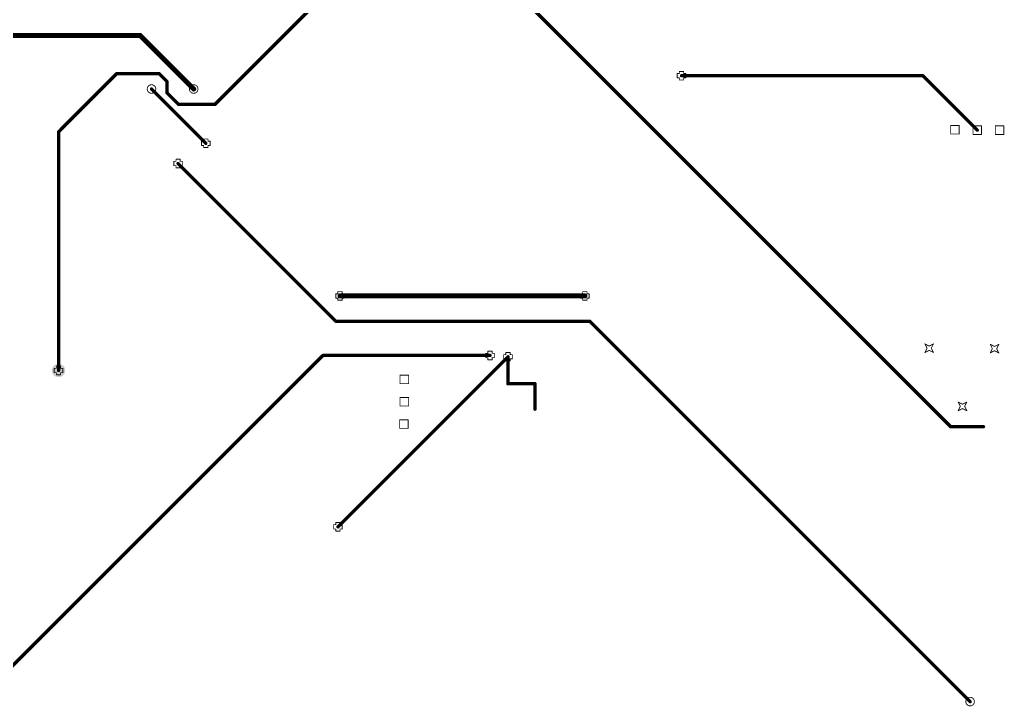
# Paper-space layout 'Лист1' of a CAD drawing. Header units: millimetres. Extents: x 20 to 579, y 6 to 381.
# Drawn here: x 476.6 to 535, y 258.2 to 298.9 of the extents above; entities that cross this region are included whole.
import ezdxf

# ---------------------------------------------------------------- set-up
doc = ezdxf.new("R2010")
doc.units = ezdxf.units.MM
doc.layers.add('BottomLayer', color=5, linetype='Continuous')
doc.layers.add('DrillDrawing', color=1, linetype='Continuous')

psp = doc.layouts.new('Лист1')

# ---------------------------------------------------------------- hatches: boundary and pattern name
at = {"layer": 'BottomLayer'}
h = psp.add_hatch(color=256, dxfattribs=at)
edge = h.paths.add_edge_path()
edge.add_arc((478.889, 278.073), 0.4, 0, 360, ccw=False)

# ---------------------------------------------------------------- linework, layer by layer
for points, const_width in [([(531.781, 274.736), (504.619, 301.898)], 0.2), ([(494.942, 300.628), (488.16, 293.846)], 0.2), ([(483.726, 297.935), (470.685, 297.935)], 0.3), ([(486.901, 294.76), (483.726, 297.935)], 0.3), ([(482.343, 295.675), (478.889, 292.22)], 0.2), ([(484.845, 295.675), (482.343, 295.675)], 0.2), ([(485.315, 295.205), (484.845, 295.675)], 0.2), ([(530.125, 295.548), (515.821, 295.548)], 0.2), ([(533.351, 292.322), (530.125, 295.548)], 0.2), ([(487.62, 291.541), (484.401, 294.76)], 0.2), ([(485.315, 294.532), (485.315, 295.205)], 0.2), ([(486.001, 293.846), (485.315, 294.532)], 0.2), ([(488.16, 293.846), (486.001, 293.846)], 0.2), ([(478.889, 278.073), (478.889, 292.22)], 0.2), ([(495.323, 280.994), (485.976, 290.341)], 0.2), ([(510.089, 282.492), (495.577, 282.492)], 0.3), ([(510.375, 280.994), (495.323, 280.994)], 0.2), ([(532.926, 258.442), (510.375, 280.994)], 0.2), ([(494.561, 278.962), (474.622, 259.023)], 0.2), ([(504.468, 278.962), (494.561, 278.962)], 0.2), ([(505.534, 278.885), (495.45, 268.802)], 0.2), ([(505.534, 277.285), (505.534, 278.885)], 0.2), ([(507.134, 277.285), (505.534, 277.285)], 0.2), ([(507.134, 275.778), (507.134, 277.285)], 0.2), ([(533.723, 274.736), (531.781, 274.736)], 0.2)]:
    psp.add_lwpolyline(points, dxfattribs=dict(at, const_width=const_width))
for points, const_width in [([(483.801, 297.935, -1), (483.651, 297.935, -1)], 0.15), ([(483.801, 297.935, -1), (483.651, 297.935, -1)], 0.15), ([(482.393, 295.675, -1), (482.293, 295.675, -1)], 0.1), ([(482.393, 295.675, -1), (482.293, 295.675, -1)], 0.1), ([(484.895, 295.675, -1), (484.795, 295.675, -1)], 0.1), ([(484.895, 295.675, -1), (484.795, 295.675, -1)], 0.1), ([(515.871, 295.548, -1), (515.771, 295.548, -1)], 0.1), ([(530.175, 295.548, -1), (530.075, 295.548, -1)], 0.1), ([(530.175, 295.548, -1), (530.075, 295.548, -1)], 0.1), ([(484.451, 294.76, -1), (484.351, 294.76, -1)], 0.1), ([(485.365, 295.205, -1), (485.265, 295.205, -1)], 0.1), ([(485.365, 295.205, -1), (485.265, 295.205, -1)], 0.1), ([(486.976, 294.76, -1), (486.826, 294.76, -1)], 0.15), ([(485.365, 294.532, -1), (485.265, 294.532, -1)], 0.1), ([(485.365, 294.532, -1), (485.265, 294.532, -1)], 0.1), ([(486.051, 293.846, -1), (485.951, 293.846, -1)], 0.1), ([(486.051, 293.846, -1), (485.951, 293.846, -1)], 0.1), ([(488.21, 293.846, -1), (488.11, 293.846, -1)], 0.1), ([(488.21, 293.846, -1), (488.11, 293.846, -1)], 0.1), ([(478.939, 292.22, -1), (478.839, 292.22, -1)], 0.1), ([(478.939, 292.22, -1), (478.839, 292.22, -1)], 0.1), ([(533.401, 292.322, -1), (533.301, 292.322, -1)], 0.1), ([(487.67, 291.541, -1), (487.57, 291.541, -1)], 0.1), ([(486.026, 290.341, -1), (485.926, 290.341, -1)], 0.1), ([(495.652, 282.492, -1), (495.502, 282.492, -1)], 0.15), ([(510.164, 282.492, -1), (510.014, 282.492, -1)], 0.15), ([(495.373, 280.994, -1), (495.273, 280.994, -1)], 0.1), ([(495.373, 280.994, -1), (495.273, 280.994, -1)], 0.1), ([(510.425, 280.994, -1), (510.325, 280.994, -1)], 0.1), ([(510.425, 280.994, -1), (510.325, 280.994, -1)], 0.1), ([(494.611, 278.962, -1), (494.511, 278.962, -1)], 0.1), ([(494.611, 278.962, -1), (494.511, 278.962, -1)], 0.1), ([(504.518, 278.962, -1), (504.418, 278.962, -1)], 0.1), ([(505.584, 278.885, -1), (505.484, 278.885, -1)], 0.1), ([(505.584, 278.885, -1), (505.484, 278.885, -1)], 0.1), ([(478.939, 278.073, -1), (478.839, 278.073, -1)], 0.1), ([(505.584, 277.285, -1), (505.484, 277.285, -1)], 0.1), ([(505.584, 277.285, -1), (505.484, 277.285, -1)], 0.1), ([(507.184, 277.285, -1), (507.084, 277.285, -1)], 0.1), ([(507.184, 277.285, -1), (507.084, 277.285, -1)], 0.1), ([(507.184, 275.778, -1), (507.084, 275.778, -1)], 0.1), ([(531.831, 274.736, -1), (531.731, 274.736, -1)], 0.1), ([(531.831, 274.736, -1), (531.731, 274.736, -1)], 0.1), ([(533.773, 274.736, -1), (533.673, 274.736, -1)], 0.1), ([(495.5, 268.802, -1), (495.4, 268.802, -1)], 0.1), ([(532.976, 258.442, -1), (532.876, 258.442, -1)], 0.1)]:
    psp.add_lwpolyline(points, format="xyb", close=True, dxfattribs=dict(at, const_width=const_width))
at = {"layer": 'DrillDrawing', "const_width": 0.0508}
for points in [[(515.694, 295.675), (515.567, 295.675)], [(515.567, 295.421), (515.567, 295.675)], [(515.694, 295.421), (515.567, 295.421)], [(515.948, 295.802), (515.694, 295.802)], [(515.694, 295.675), (515.694, 295.802)], [(515.694, 295.294), (515.694, 295.421)], [(515.948, 295.675), (515.948, 295.802)], [(516.075, 295.675), (515.948, 295.675)], [(516.075, 295.421), (515.948, 295.421)], [(515.948, 295.294), (515.948, 295.421)], [(516.075, 295.421), (516.075, 295.675)], [(515.948, 295.294), (515.694, 295.294)], [(531.772, 292.093), (531.772, 292.601)], [(532.28, 292.601), (531.772, 292.601)], [(532.28, 292.093), (532.28, 292.601)], [(533.097, 292.068), (533.097, 292.576)], [(533.605, 292.576), (533.097, 292.576)], [(533.605, 292.068), (533.605, 292.576)], [(534.422, 292.068), (534.422, 292.576)], [(534.93, 292.576), (534.422, 292.576)], [(534.93, 292.068), (534.93, 292.576)], [(532.28, 292.093), (531.772, 292.093)], [(533.605, 292.068), (533.097, 292.068)], [(534.93, 292.068), (534.422, 292.068)], [(487.493, 291.668), (487.366, 291.668)], [(487.366, 291.414), (487.366, 291.668)], [(487.493, 291.414), (487.366, 291.414)], [(487.747, 291.795), (487.493, 291.795)], [(487.493, 291.668), (487.493, 291.795)], [(487.493, 291.287), (487.493, 291.414)], [(487.747, 291.287), (487.493, 291.287)], [(487.747, 291.668), (487.747, 291.795)], [(487.874, 291.668), (487.747, 291.668)], [(487.874, 291.414), (487.747, 291.414)], [(487.747, 291.287), (487.747, 291.414)], [(487.874, 291.414), (487.874, 291.668)], [(485.849, 290.468), (485.722, 290.468)], [(485.722, 290.214), (485.722, 290.468)], [(485.849, 290.214), (485.722, 290.214)], [(486.103, 290.595), (485.849, 290.595)], [(485.849, 290.468), (485.849, 290.595)], [(485.849, 290.087), (485.849, 290.214)], [(486.103, 290.087), (485.849, 290.087)], [(486.103, 290.468), (486.103, 290.595)], [(486.23, 290.468), (486.103, 290.468)], [(486.23, 290.214), (486.103, 290.214)], [(486.103, 290.087), (486.103, 290.214)], [(486.23, 290.214), (486.23, 290.468)], [(495.45, 282.619), (495.323, 282.619)], [(495.323, 282.365), (495.323, 282.619)], [(495.704, 282.746), (495.45, 282.746)], [(495.45, 282.619), (495.45, 282.746)], [(495.704, 282.619), (495.704, 282.746)], [(495.831, 282.619), (495.704, 282.619)], [(495.831, 282.365), (495.831, 282.619)], [(509.962, 282.619), (509.835, 282.619)], [(509.835, 282.365), (509.835, 282.619)], [(510.216, 282.746), (509.962, 282.746)], [(509.962, 282.619), (509.962, 282.746)], [(510.216, 282.619), (510.216, 282.746)], [(510.343, 282.619), (510.216, 282.619)], [(510.343, 282.365), (510.343, 282.619)], [(495.45, 282.365), (495.323, 282.365)], [(495.45, 282.238), (495.45, 282.365)], [(495.704, 282.238), (495.45, 282.238)], [(495.831, 282.365), (495.704, 282.365)], [(495.704, 282.238), (495.704, 282.365)], [(509.962, 282.365), (509.835, 282.365)], [(509.962, 282.238), (509.962, 282.365)], [(510.216, 282.238), (509.962, 282.238)], [(510.343, 282.365), (510.216, 282.365)], [(510.216, 282.238), (510.216, 282.365)], [(530.375, 279.393), (530.248, 279.647)], [(530.502, 279.52), (530.248, 279.647)], [(530.756, 279.647), (530.502, 279.52)], [(530.756, 279.647), (530.629, 279.393)], [(534.25, 279.368), (534.123, 279.622)], [(534.377, 279.495), (534.123, 279.622)], [(534.631, 279.622), (534.377, 279.495)], [(534.631, 279.622), (534.504, 279.368)], [(504.341, 279.089), (504.214, 279.089)], [(504.214, 278.835), (504.214, 279.089)], [(504.595, 279.216), (504.341, 279.216)], [(504.341, 279.089), (504.341, 279.216)], [(504.595, 279.089), (504.595, 279.216)], [(504.722, 279.089), (504.595, 279.089)], [(504.722, 278.835), (504.722, 279.089)], [(505.407, 279.012), (505.28, 279.012)], [(505.28, 278.758), (505.28, 279.012)], [(505.661, 279.139), (505.407, 279.139)], [(505.407, 279.012), (505.407, 279.139)], [(505.661, 279.012), (505.661, 279.139)], [(505.788, 279.012), (505.661, 279.012)], [(505.788, 278.758), (505.788, 279.012)], [(530.375, 279.393), (530.248, 279.139)], [(530.502, 279.266), (530.248, 279.139)], [(530.756, 279.139), (530.502, 279.266)], [(530.756, 279.139), (530.629, 279.393)], [(534.25, 279.368), (534.123, 279.114)], [(534.377, 279.241), (534.123, 279.114)], [(534.631, 279.114), (534.377, 279.241)], [(534.631, 279.114), (534.504, 279.368)], [(504.341, 278.835), (504.214, 278.835)], [(504.341, 278.708), (504.341, 278.835)], [(504.595, 278.708), (504.341, 278.708)], [(504.722, 278.835), (504.595, 278.835)], [(504.595, 278.708), (504.595, 278.835)], [(505.407, 278.758), (505.28, 278.758)], [(505.407, 278.631), (505.407, 278.758)], [(505.661, 278.631), (505.407, 278.631)], [(505.788, 278.758), (505.661, 278.758)], [(505.661, 278.631), (505.661, 278.758)], [(478.762, 278.2), (478.635, 278.2)], [(478.635, 277.946), (478.635, 278.2)], [(478.762, 277.946), (478.635, 277.946)], [(479.016, 278.327), (478.762, 278.327)], [(478.762, 278.2), (478.762, 278.327)], [(478.762, 277.819), (478.762, 277.946)], [(479.016, 277.819), (478.762, 277.819)], [(479.016, 278.2), (479.016, 278.327)], [(479.143, 278.2), (479.016, 278.2)], [(479.143, 277.946), (479.016, 277.946)], [(479.016, 277.819), (479.016, 277.946)], [(479.143, 277.946), (479.143, 278.2)], [(499.133, 277.289), (499.133, 277.797)], [(499.641, 277.797), (499.133, 277.797)], [(499.641, 277.289), (499.133, 277.289)], [(499.641, 277.289), (499.641, 277.797)], [(499.133, 275.964), (499.133, 276.472)], [(499.641, 276.472), (499.133, 276.472)], [(499.641, 275.964), (499.641, 276.472)], [(532.35, 275.943), (532.223, 276.197)], [(532.477, 276.07), (532.223, 276.197)], [(532.731, 276.197), (532.477, 276.07)], [(532.731, 276.197), (532.604, 275.943)], [(499.641, 275.964), (499.133, 275.964)], [(532.35, 275.943), (532.223, 275.689)], [(532.477, 275.816), (532.223, 275.689)], [(532.731, 275.689), (532.477, 275.816)], [(532.731, 275.689), (532.604, 275.943)], [(499.108, 274.639), (499.108, 275.147)], [(499.616, 275.147), (499.108, 275.147)], [(499.616, 274.639), (499.616, 275.147)], [(499.616, 274.639), (499.108, 274.639)], [(495.577, 269.056), (495.323, 269.056)], [(495.323, 268.929), (495.323, 269.056)], [(495.577, 268.929), (495.577, 269.056)], [(495.323, 268.929), (495.196, 268.929)], [(495.196, 268.675), (495.196, 268.929)], [(495.323, 268.675), (495.196, 268.675)], [(495.323, 268.548), (495.323, 268.675)], [(495.577, 268.548), (495.323, 268.548)], [(495.704, 268.929), (495.577, 268.929)], [(495.704, 268.675), (495.577, 268.675)], [(495.577, 268.548), (495.577, 268.675)], [(495.704, 268.675), (495.704, 268.929)]]:
    psp.add_lwpolyline(points, dxfattribs=at)
at = {"layer": 'DrillDrawing'}
for points, const_width in [([(515.579, 295.675, -1), (515.554, 295.675, -1)], 0.0254), ([(515.579, 295.675, -1), (515.554, 295.675, -1)], 0.0254), ([(515.579, 295.421, -1), (515.554, 295.421, -1)], 0.0254), ([(515.579, 295.421, -1), (515.554, 295.421, -1)], 0.0254), ([(515.706, 295.802, -1), (515.681, 295.802, -1)], 0.0254), ([(515.706, 295.802, -1), (515.681, 295.802, -1)], 0.0254), ([(515.706, 295.675, -1), (515.681, 295.675, -1)], 0.0254), ([(515.706, 295.675, -1), (515.681, 295.675, -1)], 0.0254), ([(515.706, 295.421, -1), (515.681, 295.421, -1)], 0.0254), ([(515.706, 295.421, -1), (515.681, 295.421, -1)], 0.0254), ([(515.96, 295.802, -1), (515.935, 295.802, -1)], 0.0254), ([(515.96, 295.802, -1), (515.935, 295.802, -1)], 0.0254), ([(515.96, 295.675, -1), (515.935, 295.675, -1)], 0.0254), ([(515.96, 295.675, -1), (515.935, 295.675, -1)], 0.0254), ([(515.96, 295.421, -1), (515.935, 295.421, -1)], 0.0254), ([(515.96, 295.421, -1), (515.935, 295.421, -1)], 0.0254), ([(516.087, 295.675, -1), (516.062, 295.675, -1)], 0.0254), ([(516.087, 295.675, -1), (516.062, 295.675, -1)], 0.0254), ([(516.087, 295.421, -1), (516.062, 295.421, -1)], 0.0254), ([(516.087, 295.421, -1), (516.062, 295.421, -1)], 0.0254), ([(484.147, 294.76, -1), (484.655, 294.76, -1)], 0.0508), ([(484.16, 294.76, -1), (484.134, 294.76, -1)], 0.0254), ([(484.668, 294.76, -1), (484.642, 294.76, -1)], 0.0254), ([(486.647, 294.76, -1), (487.155, 294.76, -1)], 0.0508), ([(486.66, 294.76, -1), (486.634, 294.76, -1)], 0.0254), ([(487.168, 294.76, -1), (487.142, 294.76, -1)], 0.0254), ([(515.706, 295.294, -1), (515.681, 295.294, -1)], 0.0254), ([(515.706, 295.294, -1), (515.681, 295.294, -1)], 0.0254), ([(515.96, 295.294, -1), (515.935, 295.294, -1)], 0.0254), ([(515.96, 295.294, -1), (515.935, 295.294, -1)], 0.0254), ([(531.785, 292.601, -1), (531.759, 292.601, -1)], 0.0254), ([(531.785, 292.601, -1), (531.759, 292.601, -1)], 0.0254), ([(532.293, 292.601, -1), (532.267, 292.601, -1)], 0.0254), ([(532.293, 292.601, -1), (532.267, 292.601, -1)], 0.0254), ([(533.11, 292.576, -1), (533.084, 292.576, -1)], 0.0254), ([(533.11, 292.576, -1), (533.084, 292.576, -1)], 0.0254), ([(533.618, 292.576, -1), (533.592, 292.576, -1)], 0.0254), ([(533.618, 292.576, -1), (533.592, 292.576, -1)], 0.0254), ([(534.435, 292.576, -1), (534.409, 292.576, -1)], 0.0254), ([(534.435, 292.576, -1), (534.409, 292.576, -1)], 0.0254), ([(534.943, 292.576, -1), (534.917, 292.576, -1)], 0.0254), ([(534.943, 292.576, -1), (534.917, 292.576, -1)], 0.0254), ([(531.785, 292.093, -1), (531.759, 292.093, -1)], 0.0254), ([(531.785, 292.093, -1), (531.759, 292.093, -1)], 0.0254), ([(532.293, 292.093, -1), (532.267, 292.093, -1)], 0.0254), ([(532.293, 292.093, -1), (532.267, 292.093, -1)], 0.0254), ([(533.11, 292.068, -1), (533.084, 292.068, -1)], 0.0254), ([(533.11, 292.068, -1), (533.084, 292.068, -1)], 0.0254), ([(533.618, 292.068, -1), (533.592, 292.068, -1)], 0.0254), ([(533.618, 292.068, -1), (533.592, 292.068, -1)], 0.0254), ([(534.435, 292.068, -1), (534.409, 292.068, -1)], 0.0254), ([(534.435, 292.068, -1), (534.409, 292.068, -1)], 0.0254), ([(534.943, 292.068, -1), (534.917, 292.068, -1)], 0.0254), ([(534.943, 292.068, -1), (534.917, 292.068, -1)], 0.0254), ([(487.379, 291.668, -1), (487.353, 291.668, -1)], 0.0254), ([(487.379, 291.668, -1), (487.353, 291.668, -1)], 0.0254), ([(487.379, 291.414, -1), (487.353, 291.414, -1)], 0.0254), ([(487.379, 291.414, -1), (487.353, 291.414, -1)], 0.0254), ([(487.506, 291.795, -1), (487.48, 291.795, -1)], 0.0254), ([(487.506, 291.795, -1), (487.48, 291.795, -1)], 0.0254), ([(487.506, 291.668, -1), (487.48, 291.668, -1)], 0.0254), ([(487.506, 291.668, -1), (487.48, 291.668, -1)], 0.0254), ([(487.506, 291.414, -1), (487.48, 291.414, -1)], 0.0254), ([(487.506, 291.414, -1), (487.48, 291.414, -1)], 0.0254), ([(487.506, 291.287, -1), (487.48, 291.287, -1)], 0.0254), ([(487.506, 291.287, -1), (487.48, 291.287, -1)], 0.0254), ([(487.76, 291.795, -1), (487.734, 291.795, -1)], 0.0254), ([(487.76, 291.795, -1), (487.734, 291.795, -1)], 0.0254), ([(487.76, 291.668, -1), (487.734, 291.668, -1)], 0.0254), ([(487.76, 291.668, -1), (487.734, 291.668, -1)], 0.0254), ([(487.76, 291.414, -1), (487.734, 291.414, -1)], 0.0254), ([(487.76, 291.414, -1), (487.734, 291.414, -1)], 0.0254), ([(487.76, 291.287, -1), (487.734, 291.287, -1)], 0.0254), ([(487.76, 291.287, -1), (487.734, 291.287, -1)], 0.0254), ([(487.887, 291.668, -1), (487.861, 291.668, -1)], 0.0254), ([(487.887, 291.668, -1), (487.861, 291.668, -1)], 0.0254), ([(487.887, 291.414, -1), (487.861, 291.414, -1)], 0.0254), ([(487.887, 291.414, -1), (487.861, 291.414, -1)], 0.0254), ([(485.734, 290.468, -1), (485.709, 290.468, -1)], 0.0254), ([(485.734, 290.468, -1), (485.709, 290.468, -1)], 0.0254), ([(485.734, 290.214, -1), (485.709, 290.214, -1)], 0.0254), ([(485.734, 290.214, -1), (485.709, 290.214, -1)], 0.0254), ([(485.861, 290.595, -1), (485.836, 290.595, -1)], 0.0254), ([(485.861, 290.595, -1), (485.836, 290.595, -1)], 0.0254), ([(485.861, 290.468, -1), (485.836, 290.468, -1)], 0.0254), ([(485.861, 290.468, -1), (485.836, 290.468, -1)], 0.0254), ([(485.861, 290.214, -1), (485.836, 290.214, -1)], 0.0254), ([(485.861, 290.214, -1), (485.836, 290.214, -1)], 0.0254), ([(485.861, 290.087, -1), (485.836, 290.087, -1)], 0.0254), ([(485.861, 290.087, -1), (485.836, 290.087, -1)], 0.0254), ([(486.115, 290.595, -1), (486.09, 290.595, -1)], 0.0254), ([(486.115, 290.595, -1), (486.09, 290.595, -1)], 0.0254), ([(486.115, 290.468, -1), (486.09, 290.468, -1)], 0.0254), ([(486.115, 290.468, -1), (486.09, 290.468, -1)], 0.0254), ([(486.115, 290.214, -1), (486.09, 290.214, -1)], 0.0254), ([(486.115, 290.214, -1), (486.09, 290.214, -1)], 0.0254), ([(486.115, 290.087, -1), (486.09, 290.087, -1)], 0.0254), ([(486.115, 290.087, -1), (486.09, 290.087, -1)], 0.0254), ([(486.242, 290.468, -1), (486.217, 290.468, -1)], 0.0254), ([(486.242, 290.468, -1), (486.217, 290.468, -1)], 0.0254), ([(486.242, 290.214, -1), (486.217, 290.214, -1)], 0.0254), ([(486.242, 290.214, -1), (486.217, 290.214, -1)], 0.0254), ([(495.336, 282.619, -1), (495.31, 282.619, -1)], 0.0254), ([(495.336, 282.619, -1), (495.31, 282.619, -1)], 0.0254), ([(495.463, 282.746, -1), (495.437, 282.746, -1)], 0.0254), ([(495.463, 282.746, -1), (495.437, 282.746, -1)], 0.0254), ([(495.463, 282.619, -1), (495.437, 282.619, -1)], 0.0254), ([(495.463, 282.619, -1), (495.437, 282.619, -1)], 0.0254), ([(495.717, 282.746, -1), (495.691, 282.746, -1)], 0.0254), ([(495.717, 282.746, -1), (495.691, 282.746, -1)], 0.0254), ([(495.717, 282.619, -1), (495.691, 282.619, -1)], 0.0254), ([(495.717, 282.619, -1), (495.691, 282.619, -1)], 0.0254), ([(495.844, 282.619, -1), (495.818, 282.619, -1)], 0.0254), ([(495.844, 282.619, -1), (495.818, 282.619, -1)], 0.0254), ([(509.848, 282.619, -1), (509.822, 282.619, -1)], 0.0254), ([(509.848, 282.619, -1), (509.822, 282.619, -1)], 0.0254), ([(509.975, 282.746, -1), (509.949, 282.746, -1)], 0.0254), ([(509.975, 282.746, -1), (509.949, 282.746, -1)], 0.0254), ([(509.975, 282.619, -1), (509.949, 282.619, -1)], 0.0254), ([(509.975, 282.619, -1), (509.949, 282.619, -1)], 0.0254), ([(510.229, 282.746, -1), (510.203, 282.746, -1)], 0.0254), ([(510.229, 282.746, -1), (510.203, 282.746, -1)], 0.0254), ([(510.229, 282.619, -1), (510.203, 282.619, -1)], 0.0254), ([(510.229, 282.619, -1), (510.203, 282.619, -1)], 0.0254), ([(510.356, 282.619, -1), (510.33, 282.619, -1)], 0.0254), ([(510.356, 282.619, -1), (510.33, 282.619, -1)], 0.0254), ([(495.336, 282.365, -1), (495.31, 282.365, -1)], 0.0254), ([(495.336, 282.365, -1), (495.31, 282.365, -1)], 0.0254), ([(495.463, 282.365, -1), (495.437, 282.365, -1)], 0.0254), ([(495.463, 282.365, -1), (495.437, 282.365, -1)], 0.0254), ([(495.463, 282.238, -1), (495.437, 282.238, -1)], 0.0254), ([(495.463, 282.238, -1), (495.437, 282.238, -1)], 0.0254), ([(495.717, 282.365, -1), (495.691, 282.365, -1)], 0.0254), ([(495.717, 282.365, -1), (495.691, 282.365, -1)], 0.0254), ([(495.717, 282.238, -1), (495.691, 282.238, -1)], 0.0254), ([(495.717, 282.238, -1), (495.691, 282.238, -1)], 0.0254), ([(495.844, 282.365, -1), (495.818, 282.365, -1)], 0.0254), ([(495.844, 282.365, -1), (495.818, 282.365, -1)], 0.0254), ([(509.848, 282.365, -1), (509.822, 282.365, -1)], 0.0254), ([(509.848, 282.365, -1), (509.822, 282.365, -1)], 0.0254), ([(509.975, 282.365, -1), (509.949, 282.365, -1)], 0.0254), ([(509.975, 282.365, -1), (509.949, 282.365, -1)], 0.0254), ([(509.975, 282.238, -1), (509.949, 282.238, -1)], 0.0254), ([(509.975, 282.238, -1), (509.949, 282.238, -1)], 0.0254), ([(510.229, 282.365, -1), (510.203, 282.365, -1)], 0.0254), ([(510.229, 282.365, -1), (510.203, 282.365, -1)], 0.0254), ([(510.229, 282.238, -1), (510.203, 282.238, -1)], 0.0254), ([(510.229, 282.238, -1), (510.203, 282.238, -1)], 0.0254), ([(510.356, 282.365, -1), (510.33, 282.365, -1)], 0.0254), ([(510.356, 282.365, -1), (510.33, 282.365, -1)], 0.0254), ([(530.261, 279.647, -1), (530.235, 279.647, -1)], 0.0254), ([(530.261, 279.647, -1), (530.235, 279.647, -1)], 0.0254), ([(530.769, 279.647, -1), (530.743, 279.647, -1)], 0.0254), ([(530.769, 279.647, -1), (530.743, 279.647, -1)], 0.0254), ([(534.136, 279.622, -1), (534.11, 279.622, -1)], 0.0254), ([(534.136, 279.622, -1), (534.11, 279.622, -1)], 0.0254), ([(534.644, 279.622, -1), (534.618, 279.622, -1)], 0.0254), ([(534.644, 279.622, -1), (534.618, 279.622, -1)], 0.0254), ([(504.227, 279.089, -1), (504.201, 279.089, -1)], 0.0254), ([(504.227, 279.089, -1), (504.201, 279.089, -1)], 0.0254), ([(504.354, 279.216, -1), (504.328, 279.216, -1)], 0.0254), ([(504.354, 279.216, -1), (504.328, 279.216, -1)], 0.0254), ([(504.354, 279.089, -1), (504.328, 279.089, -1)], 0.0254), ([(504.354, 279.089, -1), (504.328, 279.089, -1)], 0.0254), ([(504.608, 279.216, -1), (504.582, 279.216, -1)], 0.0254), ([(504.608, 279.216, -1), (504.582, 279.216, -1)], 0.0254), ([(504.608, 279.089, -1), (504.582, 279.089, -1)], 0.0254), ([(504.608, 279.089, -1), (504.582, 279.089, -1)], 0.0254), ([(504.735, 279.089, -1), (504.709, 279.089, -1)], 0.0254), ([(504.735, 279.089, -1), (504.709, 279.089, -1)], 0.0254), ([(505.292, 279.012, -1), (505.267, 279.012, -1)], 0.0254), ([(505.292, 279.012, -1), (505.267, 279.012, -1)], 0.0254), ([(505.419, 279.139, -1), (505.394, 279.139, -1)], 0.0254), ([(505.419, 279.139, -1), (505.394, 279.139, -1)], 0.0254), ([(505.419, 279.012, -1), (505.394, 279.012, -1)], 0.0254), ([(505.419, 279.012, -1), (505.394, 279.012, -1)], 0.0254), ([(505.673, 279.139, -1), (505.648, 279.139, -1)], 0.0254), ([(505.673, 279.139, -1), (505.648, 279.139, -1)], 0.0254), ([(505.673, 279.012, -1), (505.648, 279.012, -1)], 0.0254), ([(505.673, 279.012, -1), (505.648, 279.012, -1)], 0.0254), ([(505.8, 279.012, -1), (505.775, 279.012, -1)], 0.0254), ([(505.8, 279.012, -1), (505.775, 279.012, -1)], 0.0254), ([(530.261, 279.139, -1), (530.235, 279.139, -1)], 0.0254), ([(530.261, 279.139, -1), (530.235, 279.139, -1)], 0.0254), ([(530.388, 279.393, -1), (530.362, 279.393, -1)], 0.0254), ([(530.388, 279.393, -1), (530.362, 279.393, -1)], 0.0254), ([(530.515, 279.52, -1), (530.489, 279.52, -1)], 0.0254), ([(530.515, 279.52, -1), (530.489, 279.52, -1)], 0.0254), ([(530.515, 279.266, -1), (530.489, 279.266, -1)], 0.0254), ([(530.515, 279.266, -1), (530.489, 279.266, -1)], 0.0254), ([(530.642, 279.393, -1), (530.616, 279.393, -1)], 0.0254), ([(530.642, 279.393, -1), (530.616, 279.393, -1)], 0.0254), ([(530.769, 279.139, -1), (530.743, 279.139, -1)], 0.0254), ([(530.769, 279.139, -1), (530.743, 279.139, -1)], 0.0254), ([(534.136, 279.114, -1), (534.11, 279.114, -1)], 0.0254), ([(534.136, 279.114, -1), (534.11, 279.114, -1)], 0.0254), ([(534.263, 279.368, -1), (534.237, 279.368, -1)], 0.0254), ([(534.263, 279.368, -1), (534.237, 279.368, -1)], 0.0254), ([(534.39, 279.495, -1), (534.364, 279.495, -1)], 0.0254), ([(534.39, 279.495, -1), (534.364, 279.495, -1)], 0.0254), ([(534.39, 279.241, -1), (534.364, 279.241, -1)], 0.0254), ([(534.39, 279.241, -1), (534.364, 279.241, -1)], 0.0254), ([(534.517, 279.368, -1), (534.491, 279.368, -1)], 0.0254), ([(534.517, 279.368, -1), (534.491, 279.368, -1)], 0.0254), ([(534.644, 279.114, -1), (534.618, 279.114, -1)], 0.0254), ([(534.644, 279.114, -1), (534.618, 279.114, -1)], 0.0254), ([(504.227, 278.835, -1), (504.201, 278.835, -1)], 0.0254), ([(504.227, 278.835, -1), (504.201, 278.835, -1)], 0.0254), ([(504.354, 278.835, -1), (504.328, 278.835, -1)], 0.0254), ([(504.354, 278.835, -1), (504.328, 278.835, -1)], 0.0254), ([(504.354, 278.708, -1), (504.328, 278.708, -1)], 0.0254), ([(504.354, 278.708, -1), (504.328, 278.708, -1)], 0.0254), ([(504.608, 278.835, -1), (504.582, 278.835, -1)], 0.0254), ([(504.608, 278.835, -1), (504.582, 278.835, -1)], 0.0254), ([(504.608, 278.708, -1), (504.582, 278.708, -1)], 0.0254), ([(504.608, 278.708, -1), (504.582, 278.708, -1)], 0.0254), ([(504.735, 278.835, -1), (504.709, 278.835, -1)], 0.0254), ([(504.735, 278.835, -1), (504.709, 278.835, -1)], 0.0254), ([(505.292, 278.758, -1), (505.267, 278.758, -1)], 0.0254), ([(505.292, 278.758, -1), (505.267, 278.758, -1)], 0.0254), ([(505.419, 278.758, -1), (505.394, 278.758, -1)], 0.0254), ([(505.419, 278.758, -1), (505.394, 278.758, -1)], 0.0254), ([(505.419, 278.631, -1), (505.394, 278.631, -1)], 0.0254), ([(505.419, 278.631, -1), (505.394, 278.631, -1)], 0.0254), ([(505.673, 278.758, -1), (505.648, 278.758, -1)], 0.0254), ([(505.673, 278.758, -1), (505.648, 278.758, -1)], 0.0254), ([(505.673, 278.631, -1), (505.648, 278.631, -1)], 0.0254), ([(505.673, 278.631, -1), (505.648, 278.631, -1)], 0.0254), ([(505.8, 278.758, -1), (505.775, 278.758, -1)], 0.0254), ([(505.8, 278.758, -1), (505.775, 278.758, -1)], 0.0254), ([(478.648, 278.2, -1), (478.622, 278.2, -1)], 0.0254), ([(478.648, 278.2, -1), (478.622, 278.2, -1)], 0.0254), ([(478.648, 277.946, -1), (478.622, 277.946, -1)], 0.0254), ([(478.648, 277.946, -1), (478.622, 277.946, -1)], 0.0254), ([(478.775, 278.327, -1), (478.749, 278.327, -1)], 0.0254), ([(478.775, 278.327, -1), (478.749, 278.327, -1)], 0.0254), ([(478.775, 278.2, -1), (478.749, 278.2, -1)], 0.0254), ([(478.775, 278.2, -1), (478.749, 278.2, -1)], 0.0254), ([(478.775, 277.946, -1), (478.749, 277.946, -1)], 0.0254), ([(478.775, 277.946, -1), (478.749, 277.946, -1)], 0.0254), ([(478.775, 277.819, -1), (478.749, 277.819, -1)], 0.0254), ([(478.775, 277.819, -1), (478.749, 277.819, -1)], 0.0254), ([(479.029, 278.327, -1), (479.003, 278.327, -1)], 0.0254), ([(479.029, 278.327, -1), (479.003, 278.327, -1)], 0.0254), ([(479.029, 278.2, -1), (479.003, 278.2, -1)], 0.0254), ([(479.029, 278.2, -1), (479.003, 278.2, -1)], 0.0254), ([(479.029, 277.946, -1), (479.003, 277.946, -1)], 0.0254), ([(479.029, 277.946, -1), (479.003, 277.946, -1)], 0.0254), ([(479.029, 277.819, -1), (479.003, 277.819, -1)], 0.0254), ([(479.029, 277.819, -1), (479.003, 277.819, -1)], 0.0254), ([(479.156, 278.2, -1), (479.13, 278.2, -1)], 0.0254), ([(479.156, 278.2, -1), (479.13, 278.2, -1)], 0.0254), ([(479.156, 277.946, -1), (479.13, 277.946, -1)], 0.0254), ([(479.156, 277.946, -1), (479.13, 277.946, -1)], 0.0254), ([(499.146, 277.797, -1), (499.12, 277.797, -1)], 0.0254), ([(499.146, 277.797, -1), (499.12, 277.797, -1)], 0.0254), ([(499.146, 277.289, -1), (499.12, 277.289, -1)], 0.0254), ([(499.146, 277.289, -1), (499.12, 277.289, -1)], 0.0254), ([(499.654, 277.797, -1), (499.628, 277.797, -1)], 0.0254), ([(499.654, 277.797, -1), (499.628, 277.797, -1)], 0.0254), ([(499.654, 277.289, -1), (499.628, 277.289, -1)], 0.0254), ([(499.654, 277.289, -1), (499.628, 277.289, -1)], 0.0254), ([(499.146, 276.472, -1), (499.12, 276.472, -1)], 0.0254), ([(499.146, 276.472, -1), (499.12, 276.472, -1)], 0.0254), ([(499.654, 276.472, -1), (499.628, 276.472, -1)], 0.0254), ([(499.654, 276.472, -1), (499.628, 276.472, -1)], 0.0254), ([(532.236, 276.197, -1), (532.21, 276.197, -1)], 0.0254), ([(532.236, 276.197, -1), (532.21, 276.197, -1)], 0.0254), ([(532.49, 276.07, -1), (532.464, 276.07, -1)], 0.0254), ([(532.49, 276.07, -1), (532.464, 276.07, -1)], 0.0254), ([(532.744, 276.197, -1), (532.718, 276.197, -1)], 0.0254), ([(532.744, 276.197, -1), (532.718, 276.197, -1)], 0.0254), ([(499.146, 275.964, -1), (499.12, 275.964, -1)], 0.0254), ([(499.146, 275.964, -1), (499.12, 275.964, -1)], 0.0254), ([(499.654, 275.964, -1), (499.628, 275.964, -1)], 0.0254), ([(499.654, 275.964, -1), (499.628, 275.964, -1)], 0.0254), ([(532.236, 275.689, -1), (532.21, 275.689, -1)], 0.0254), ([(532.236, 275.689, -1), (532.21, 275.689, -1)], 0.0254), ([(532.363, 275.943, -1), (532.337, 275.943, -1)], 0.0254), ([(532.363, 275.943, -1), (532.337, 275.943, -1)], 0.0254), ([(532.49, 275.816, -1), (532.464, 275.816, -1)], 0.0254), ([(532.49, 275.816, -1), (532.464, 275.816, -1)], 0.0254), ([(532.617, 275.943, -1), (532.591, 275.943, -1)], 0.0254), ([(532.617, 275.943, -1), (532.591, 275.943, -1)], 0.0254), ([(532.744, 275.689, -1), (532.718, 275.689, -1)], 0.0254), ([(532.744, 275.689, -1), (532.718, 275.689, -1)], 0.0254), ([(499.121, 275.147, -1), (499.095, 275.147, -1)], 0.0254), ([(499.121, 275.147, -1), (499.095, 275.147, -1)], 0.0254), ([(499.629, 275.147, -1), (499.603, 275.147, -1)], 0.0254), ([(499.629, 275.147, -1), (499.603, 275.147, -1)], 0.0254), ([(499.121, 274.639, -1), (499.095, 274.639, -1)], 0.0254), ([(499.121, 274.639, -1), (499.095, 274.639, -1)], 0.0254), ([(499.629, 274.639, -1), (499.603, 274.639, -1)], 0.0254), ([(499.629, 274.639, -1), (499.603, 274.639, -1)], 0.0254), ([(495.336, 269.056, -1), (495.31, 269.056, -1)], 0.0254), ([(495.336, 269.056, -1), (495.31, 269.056, -1)], 0.0254), ([(495.59, 269.056, -1), (495.564, 269.056, -1)], 0.0254), ([(495.59, 269.056, -1), (495.564, 269.056, -1)], 0.0254), ([(495.209, 268.929, -1), (495.183, 268.929, -1)], 0.0254), ([(495.209, 268.929, -1), (495.183, 268.929, -1)], 0.0254), ([(495.209, 268.675, -1), (495.183, 268.675, -1)], 0.0254), ([(495.209, 268.675, -1), (495.183, 268.675, -1)], 0.0254), ([(495.336, 268.929, -1), (495.31, 268.929, -1)], 0.0254), ([(495.336, 268.929, -1), (495.31, 268.929, -1)], 0.0254), ([(495.336, 268.675, -1), (495.31, 268.675, -1)], 0.0254), ([(495.336, 268.675, -1), (495.31, 268.675, -1)], 0.0254), ([(495.336, 268.548, -1), (495.31, 268.548, -1)], 0.0254), ([(495.336, 268.548, -1), (495.31, 268.548, -1)], 0.0254), ([(495.59, 268.929, -1), (495.564, 268.929, -1)], 0.0254), ([(495.59, 268.929, -1), (495.564, 268.929, -1)], 0.0254), ([(495.59, 268.675, -1), (495.564, 268.675, -1)], 0.0254), ([(495.59, 268.675, -1), (495.564, 268.675, -1)], 0.0254), ([(495.59, 268.548, -1), (495.564, 268.548, -1)], 0.0254), ([(495.59, 268.548, -1), (495.564, 268.548, -1)], 0.0254), ([(495.717, 268.929, -1), (495.691, 268.929, -1)], 0.0254), ([(495.717, 268.929, -1), (495.691, 268.929, -1)], 0.0254), ([(495.717, 268.675, -1), (495.691, 268.675, -1)], 0.0254), ([(495.717, 268.675, -1), (495.691, 268.675, -1)], 0.0254), ([(532.672, 258.442, -1), (533.18, 258.442, -1)], 0.0508), ([(532.685, 258.442, -1), (532.659, 258.442, -1)], 0.0254), ([(533.193, 258.442, -1), (533.167, 258.442, -1)], 0.0254)]:
    psp.add_lwpolyline(points, format="xyb", close=True, dxfattribs=dict(at, const_width=const_width))

doc.saveas('drawing.dxf')
